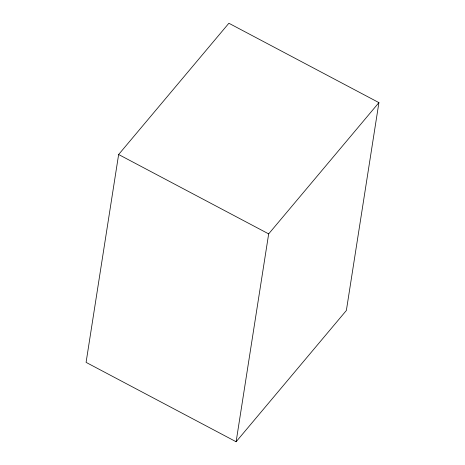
<?xml version="1.0" encoding="UTF-8"?>
<svg xmlns="http://www.w3.org/2000/svg" width="465" height="465" viewBox="0 0 465 465"><rect width="100%" height="100%" fill="white"/><g stroke="black" fill="none" stroke-linecap="round" stroke-linejoin="round"><path stroke-width="0.7" d="M118.633 154.514L86.083 362.375L236.121 441.75L346.367 310.486L378.917 102.626L228.879 23.25L118.633 154.514L268.671 233.889L236.121 441.75M268.671 233.889L378.917 102.626"/></g></svg>
